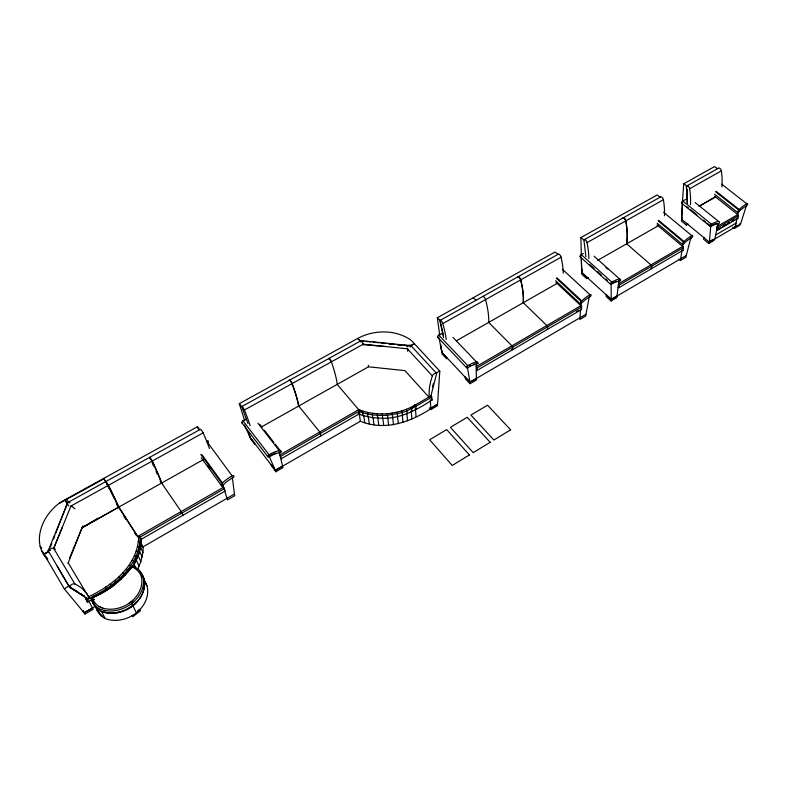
<?xml version="1.0" encoding="UTF-8"?>
<svg xmlns="http://www.w3.org/2000/svg" width="787" height="787" viewBox="0 0 787 787"><rect width="100%" height="100%" fill="white"/><g stroke="black" fill="none" stroke-linecap="round" stroke-linejoin="round"><path stroke-width="1.18" d="M337.19 384.381L358.695 409.683L358.862 411.385C367.932 414.798 377.75 415.93 387.391 415.211C396.963 413.746 408.305 412.752 415.074 405.108C405.157 410.824 393.736 413.746 382.315 413.893L382.649 418.33C400.898 418.664 417.376 409.594 432.201 399.944L431.187 395.713L429.397 397.681L404.951 370.638L368.503 366.791L261.363 426.997M511.963 349.33L512.121 349.458A1.741 0.689 59.7 0 0 512.711 349.664L512.74 347.097A1.8 0.708 59.7 0 0 511.934 345.818L488.678 322.404M358.813 414.11L358.862 411.385L360.141 410.175L362.63 412.683L363.033 415.575L372.625 417.681L382.649 418.33M721.709 184.197L746.774 203.784A1.525 0.669 -50 0 1 747.63 204.236A1.525 0.669 -50 0 1 746.312 205.938L740.626 223.852L709.392 242.16L681.562 219.268L682.349 203.085M717.616 168.654L714.448 166.628L683.746 183.814L682.408 201.895M681.68 219.199L682.516 202.505M244.511 425.029L250.03 437.277L275.342 470.38L360.367 421.242C387.293 432.329 415.556 420.12 437.572 404.105L439.785 371.11L411.158 340.24C395.654 329.399 374.11 329.566 357.731 338.41L239.287 403.672L244.737 420.72M137.784 568.971L140.834 561.692L142.909 552.513L143.234 547.988L140.43 541.426M132.462 566.876L138.738 553.891L141.178 540.551M132.521 566.866A63.019 49.099 -26.7 0 0 140.922 544.417L141.257 539.469L140.283 537.177L138.61 537.255L138.561 537.934L116.378 502.952M87.937 595.818L88.528 596.802C112.502 585.449 138.178 565.459 138.669 536.449L137.646 536.547L117.873 506.139M138.787 537.659L138.669 536.449M581.996 269.607L581.77 274.201L586.6 278.608L588.509 277.506M580.619 309.173L579.832 319.483L585.735 316.02L585.882 314.308M581.121 307.264L581.042 303.693M476.283 370.018A1.771 0.639 59.7 0 0 477.079 370.441L581.485 309.527L581.691 306.93A1.761 0.797 59.7 0 0 580.895 305.69L556.193 282.602M586.6 278.608L586.738 276.886L581.78 272.548L611.263 299.434L686.294 255.47L690.976 237.389L691.458 237.802A1.544 0.708 -49 0 0 692.767 236.07A1.544 0.708 -49 0 0 691.822 235.657L663.461 212.185M709.392 242.16L710.769 226.135A18.603 8.313 -49.1 0 1 712.048 225.377M382.315 413.893L377.376 413.755L377.603 418.182M606.265 294.879L606.216 296.532L611.106 300.988L616.88 297.594L618.848 280.782A18.986 9.041 -47.1 0 0 618.267 280.851M611.106 300.988L611.283 299.267L617.175 295.971M721.876 186.893L721.886 186.844A65.596 37.461 62.5 0 0 721.364 170.868A2.518 1.495 61.3 0 0 719.957 168.457A2.518 1.495 61.3 0 0 718.128 168.369L686.412 186.165L687.346 203.056L686.412 186.165A2.548 1.446 61.2 0 1 688.202 186.293A2.548 1.446 61.2 0 1 689.619 188.742A66.315 36.123 62.3 0 1 690.445 204.718M618.129 287.294A1.682 0.817 59.6 0 0 619.015 287.629L619.31 285.012A1.741 0.846 59.6 0 0 618.513 283.792L682.673 246.449L683.165 243.409L683.657 243.813L682.526 244.472A3.286 1.505 -48.9 0 1 683.549 242.062L684.021 241.54A21.633 9.798 -48.7 0 1 691.822 235.657M224.206 489.376L222.701 484.507L222.928 485.49L221.668 486.002L201.187 457.729M149.599 457.483L152.107 461.123A77.215 8.618 60.6 0 1 161.532 483.1M681.876 217.281L681.394 220.95L686.382 225.052L688.172 224.029M678.689 259.071L680.381 260.507L682.093 250A1.643 0.885 59.5 0 0 683.027 250.286L683.46 247.639A1.702 0.925 59.5 0 0 682.673 246.449L657.214 225.092M686.382 225.052L686.549 223.37M275.273 444.252L281.136 451.787L280.162 452.751L279.267 452.092A20.915 11.362 -37.2 0 0 278.46 452.259M686.185 255.539L685.89 257.28L680.381 260.507M377.376 413.755L372.497 413.254L372.625 417.681M703.942 237.507L703.627 239.258L708.743 243.478L714.143 240.31L714.468 238.569M410.066 347.116L410.696 346.044M708.743 243.478L709.067 241.727L712.668 239.622M717.459 230.296L717.96 227.64A1.682 0.964 59.5 0 0 717.272 226.538L716.672 230.148A1.633 0.935 59.4 0 0 717.459 230.296L737.911 218.363L738.462 215.697A1.663 0.984 59.4 0 0 737.773 214.605L714.557 196.14M714.911 238.923L717.852 223.488A18.603 8.313 -49.1 0 0 716.809 223.597M410.657 345.808L414.375 343.712L410.657 345.808L404.538 345.286M360.357 341.991L360.869 340.584L410.509 345.69M732.727 227.079L734.409 228.427L734.773 226.676L736.888 225.426M372.497 413.254L367.736 412.408L367.745 416.805M432.496 386.958L433.401 383.436M406.918 346.929A2.804 1.554 -42.6 0 1 410.735 345.395L436.667 373.471L430.637 396.963L430.066 396.373M477.906 363.417L476.607 364.174A19.744 10.044 -43.3 0 0 467.822 367.677A1.633 0.836 -43.5 0 1 466.475 367.421A1.633 0.836 -43.5 0 1 467.763 365.63A22.862 11.638 -43.2 0 1 476.558 361.99L477.07 361.941A3.463 1.781 -43.7 0 1 477.906 363.417L453.046 337.446M362.63 412.683L363.122 411.207L367.736 412.408M562.38 269.272L589.994 294.732A1.574 0.767 -46.8 0 1 591.116 295.076A1.574 0.767 -46.8 0 1 589.817 296.827A19.095 9.208 -46.5 0 0 581.593 303.143L580.472 304.008L555.602 280.713M50.447 547.054L51.765 543.62M53.526 539.036L54.844 535.603M55.72 533.32L67.141 503.572L65.075 500.227L67.348 503.887M67.997 563.413L82.881 525.795M95.473 606.216L84.15 612.857L64.347 588.902L44.013 554.264L48.381 551.382A3.305 1.83 -29.8 0 1 50.506 548.893A3.305 1.83 -29.8 0 1 53.703 548.391L62.419 526.975M53.546 548.765L71.076 505.707A44.102 19.626 19.2 0 1 74.854 508.825M67.2 504.27L48.037 551.038A2.607 1.112 18.4 0 1 50.594 550.379M69.472 558.426L74.913 545.135M75.365 544.053L82.025 527.782L203.479 459.529M746.312 205.938A18.495 8.057 -49.7 0 0 739.347 211.191L737.694 212.608L714.635 194.241M86.993 597.697L85.606 598.504L86.462 599.989C111.508 588.017 139.525 567.83 140.283 537.177L138.61 537.255M96.073 595.985L93.328 597.225L97.076 595.533A74.627 57.815 -26.6 0 0 128.999 570.782L131.459 567.614A1.062 0.846 -26.2 0 1 132.698 567.26L133.898 567.84A25.696 20.639 -27.7 0 1 140.293 574.116L141.148 575.936M130.209 569.276L131.35 567.781M221.59 485.923A3.758 2.066 -35.6 0 1 221.954 483.572L222.465 483.002A24.653 13.389 -35.9 0 1 232.135 475.879A1.761 0.964 -35.9 0 1 233.926 475.987A1.761 0.964 -35.9 0 1 232.706 477.807A21.298 11.559 -35.9 0 0 223.095 485.058M411.857 411.611L411.601 408.709L414.169 405.59M580.373 303.851A3.364 1.643 -46.6 0 1 581.278 301.441L581.76 300.909A22.105 10.664 -46.5 0 1 589.994 294.732M737.655 212.539L737.645 212.431A3.256 1.436 -49.9 0 1 738.727 210.021L739.2 209.509A21.416 9.336 -49.7 0 1 746.774 203.784M410.883 407.341L411.601 408.709L414.621 405.344L428.856 397.081M96.555 608.872A2.391 1.918 -29.6 0 0 96.624 609.118L97.037 610.25A26.709 21.574 -28.3 0 0 103.215 617.421L105.212 618.552A29.099 23.472 -28.2 0 0 136.397 612.857L138.522 610.987A29.109 23.472 -28.2 0 0 146.923 585.735L142.781 576.517A26.915 21.662 -27.9 0 0 140.971 573.969M131.606 602.862L130.819 602.006L132.924 600.176A28.165 22.587 -27.8 0 0 141.621 578.042L141.139 575.917M133.593 601.907L134.144 601.425A29.758 23.866 -27.8 0 0 142.791 575.74L141.857 573.762A27.289 21.928 -27.8 0 0 135.049 567.073L133.879 566.512A2.627 2.115 -26.2 0 0 130.327 567.545L127.996 570.545A73.122 56.654 -26.6 0 1 113.977 584.17A72.984 56.546 -26.6 0 1 96.762 594.736L93.033 596.408A2.695 2.154 -29.1 0 0 91.282 599.507L91.705 600.668A27.319 21.947 -27.9 0 0 98.001 607.967L100.057 609.128A29.739 23.856 -27.8 0 0 131.95 603.334L133.583 601.917L133.003 601.248M139.555 571.913A27.211 21.888 -27.9 0 1 142.86 576.015L143.795 577.992A29.67 23.826 -27.9 0 1 135.187 603.639L134.361 604.052L134.921 603.56A29.08 23.354 -27.9 0 0 136.24 602.252M134.607 604.337L133.023 605.724A29.365 23.59 -27.9 0 1 101.533 611.46L99.152 610.171A27.25 21.908 -28 0 1 92.866 602.881L92.443 601.721A2.686 2.145 -29.2 0 1 92.502 600.265M414.08 405.954L415.054 405.128L415.87 406.436L416.116 409.348M199.829 429.741L197.458 426.721L62.468 501.142C43.718 512.298 29.965 541.23 47.377 559.252M137.764 610.82L139.633 609.335L140.312 610.781L132.826 616.733L132.127 615.286M144.464 583.059A29.375 23.59 -27.9 0 1 135.167 603.855L133.023 605.518L130.937 601.927L128.645 603.58A28.165 22.587 -27.7 0 1 103.008 608.233L98.877 606.413A25.745 20.669 -27.9 0 1 92.945 599.556L92.522 598.376A1.092 0.876 -29.1 0 1 93.132 597.284L97.067 595.513A74.627 57.805 -26.6 0 0 114.656 584.751L113.987 584.161M129.265 603.137L130.878 601.976M128.025 608.548A29.06 23.344 -27.9 0 0 132.777 605.419L132.983 605.518M64.347 588.902L68.784 585.941L71.784 587.919M140.253 539.892L141.168 539.341M97.893 518.22L82.114 527.733L118.67 507.192M414.542 405.443L415.054 405.128L413.185 407.066M429.368 407.853L430.902 409.565L437.444 405.718L437.336 404.075M83.156 610.771L85.026 614.067L93.132 609.295L88.587 600.658M476.371 378.321L469.996 382.049L470.046 383.712L476.41 379.983L476.145 363.692M439.107 338.331L441.891 352.389L469.967 382.236L586 314.239L589.345 296.394L589.817 296.827M734.409 228.427L739.701 225.318L740.075 223.567L740.518 223.921M576.527 311.563L578.583 310.353M723.745 225.918L725.85 224.708M727.906 223.508L729.962 222.308M731.93 221.147L734.074 219.907M736.13 218.707L737.035 218.186L735.215 227.03L734.773 226.676M716.672 230.148L720.764 227.768M722.81 226.577L725.88 224.787M727.916 223.587L729.962 222.396M732.008 221.206L734.055 220.016M465.206 377.18L470.095 382.157M619.015 287.629L683.027 250.286M432.004 397.022L411.601 408.709M92.089 599.576L87.623 602.183L87.18 601.475M715.658 235.008L736.022 223.105M580.895 305.69L476.214 366.614A1.82 0.659 59.8 0 1 477.03 367.913L477.079 370.441M477.03 367.913L581.691 306.93M619.31 285.012L683.46 247.639M717.96 227.64L738.462 215.697M275.794 471.767L282.887 467.655L282.513 466.071L275.401 470.173L275.794 471.767L271.053 464.763M138.581 537.944L224.384 488.648L222.111 485.264M280.762 456.263L359.521 411.011A1.869 0.502 60.1 0 0 358.695 409.683L279.926 454.886L281.333 458.683L359.875 413.5M140.627 539.646L225.121 491.029L224.384 488.648M699.151 206.253L715.442 196.917L699.24 206.155M446.485 357.278L441.891 352.389L441.3 348.228L441.891 352.389M137.725 536.498L223.547 487.242L223.675 489.052M456.381 340.801L557.137 283.399M597.53 260.389L658.188 225.83M254.171 442.697L250.03 437.277L248.731 433.224L249.066 433.627M48.715 551.608L43.423 554.589L48.715 551.608L69.443 587.053L87.849 599.182M118.286 506.808L117.42 505.087M160.322 481.014L160.961 481.949L160.223 481.034M446.249 339.551A71.745 24.505 61.3 0 0 442.786 323.614L485.412 299.68M488.737 322.365A70.781 26.679 61.5 0 0 485.549 299.611L520.62 279.916A2.695 1.141 60.9 0 0 519.115 277.329A2.695 1.141 60.9 0 0 517.571 277.004M523.335 302.651A69.984 28.411 61.6 0 0 520.748 279.847L561.101 257.182A2.656 1.22 61 0 0 559.626 254.634A2.656 1.22 61 0 0 558.022 254.358L555.051 252.027L437.306 317.8L439.766 335.252M588.863 258.628A68.479 31.559 61.9 0 0 586.994 242.642L663.392 199.75A2.568 1.407 61.3 0 0 661.965 197.281A2.568 1.407 61.3 0 0 660.214 197.134L657.115 195.009L580.885 237.595L581.337 255.303M689.619 188.742L721.364 170.868M443.612 337.721L439.835 320.535L558.022 254.358M660.214 197.134L583.885 239.878L580.885 237.595M337.259 384.341A73.23 18.898 61.2 0 0 331.357 361.853L363.191 344.224L363.348 344.706L363.191 344.224A2.794 0.836 60.9 0 0 361.636 341.538A2.794 0.836 60.9 0 0 360.377 341.076L241.737 406.594L239.287 403.672M70.919 506.08L108.252 485.412L103.884 478.83L59.399 503.346M118.748 507.143A78.188 5.942 60.4 0 0 108.419 485.313L152.107 461.123M161.689 483.011A77.215 8.627 60.6 0 0 152.275 461.034L203.135 432.87L202.367 431.394L200.577 429.23L66.895 503.05L68.754 505.992M250.168 425.777A75.168 14.048 60.9 0 0 244.383 410.017L291.967 383.672A2.863 0.679 60.7 0 0 290.383 380.928A2.863 0.679 60.7 0 0 289.252 380.357M298.765 405.984A74.106 16.743 61.1 0 0 292.115 383.584L331.219 361.931A2.823 0.767 60.8 0 0 329.645 359.226A2.823 0.767 60.8 0 0 328.445 358.705M436.106 372.861L439.785 371.11M279.68 452.623A20.924 11.352 -37.2 0 0 269.548 456.716A1.731 0.954 -37.2 0 1 267.826 456.578A1.731 0.954 -37.2 0 1 269.056 454.758A24.23 13.153 -37.2 0 1 279.178 450.538L279.808 450.449A3.66 2.017 -37.5 0 1 281.136 451.787M619.32 281.215A18.986 9.041 -47 0 0 611.568 284.196A1.564 0.757 -47.4 0 1 610.486 283.832A1.564 0.757 -47.4 0 1 611.784 282.09A21.987 10.467 -47 0 1 619.566 278.962L619.999 278.952A3.335 1.594 -47.5 0 1 620.5 280.526L619.595 281.412L618.848 280.782M718.187 223.852L718.177 223.754A18.603 8.313 -49.1 0 0 711.094 226.4A1.535 0.689 -49.4 0 1 710.179 225.967A1.535 0.689 -49.4 0 1 711.487 224.256A21.544 9.621 -49.1 0 1 718.61 221.462L718.984 221.481A3.266 1.466 -49.5 0 1 719.279 223.105L718.511 223.941L717.852 223.488M141.237 539.803L140.42 539.872L141.257 539.469L140.096 536.901M321.057 435.811L319.876 432.102L298.686 406.023M114.036 584.18L114.538 584.534M381.292 343.289L383.741 343.496M388.63 343.919L393.53 344.342M397.199 344.657L402.088 345.07M363.85 341.224L360.967 340.594M366.191 341.469L370.874 341.952M373.215 342.188L379.068 342.788M381.41 343.034L386.092 343.516M389.604 343.88L394.297 344.362M396.648 344.598L401.331 345.08M403.682 345.326L408.187 345.788M362.945 344.204L407.794 348.838A38.868 5.902 -84.2 0 0 407.705 351.297M363.289 344.637L385.237 346.506M138.266 541.82L139.919 542.145L140.893 544.427M281.303 458.683L280.772 458.231M182.879 515.318L181.266 511.658L161.61 483.051M137.45 546.434L139.073 546.876L140.066 549.149M103.008 608.233L98.887 606.433M358.695 409.683L363.122 411.207M136.141 551.057L137.745 551.618L138.738 553.891M363.033 415.575L358.036 413.667M134.37 555.661L135.935 556.33L136.928 558.593M132.127 560.196L133.642 560.983L134.646 563.246M55.405 549.277L53.703 548.391L74.844 583.934A95.807 48.656 -29 0 1 89.384 598.287L88.528 596.802M136.397 612.857L132.846 605.459M74.844 583.934A3.374 1.79 -30.7 0 0 71.627 584.525A3.374 1.79 -30.7 0 0 69.443 587.053L78.73 592.69M80.795 593.939L83.894 595.818M129.452 564.633L131.577 567.034M69.443 587.053L84.74 596.556L80.786 593.86M73.781 589.237L77.785 591.883M683.746 183.814L686.884 185.909M126.343 568.922L127.71 569.936M716.14 191.33L739.2 209.509M715.668 191.831L738.727 210.021M738.727 211.801L737.773 214.605L717.183 226.469M695.128 202.544L718.61 221.462M682.486 203.154A1.505 0.718 -49.8 0 1 681.542 202.712A1.505 0.718 -49.8 0 1 682.821 201.01L711.487 224.256M686.707 206.588L688.556 208.093M690.406 209.598L696.889 214.851M703.362 220.114L705.211 221.619M707.06 223.124L709.844 225.377M681.749 203.282L710.366 226.538M658.591 220.301L684.021 241.54M658.119 220.803L683.549 242.062M657.145 223.213L682.526 244.472M657.155 225.131L658.07 225.899M132.364 600.658L132.993 601.258M122.831 573.034L124.808 575.641M626.629 243.813L650.957 264.904A1.722 0.885 59.6 0 1 651.744 266.114L651.38 268.751A1.663 0.856 59.5 0 1 651.036 268.751M473.135 297.781L475.997 300.29M594.087 256.178L619.566 278.962M605.97 267.521L607.78 269.144M580.324 256.906A1.535 0.777 -47.7 0 1 580.147 255.903A1.535 0.777 -47.7 0 1 581.288 254.624L611.784 282.09M589.679 264.452L594.136 268.475M597.707 271.692L601.278 274.919M605.734 278.942L607.525 280.546M611.568 284.196L611.086 283.763L611.263 299.434M580.147 256.798L610.584 284.274M606.393 294.81L611.381 299.365M437.306 317.8L440.11 320.388L443.386 335.282M556.921 277.791L581.76 300.909M556.448 278.313L581.278 301.441M556.124 282.641L557.009 283.468M360.377 341.076L357.731 338.41L360.495 341.509M118.945 576.93L120.834 579.635M438.88 337.151A1.594 0.866 -43.5 0 1 437.513 336.856A1.594 0.866 -43.5 0 1 438.762 335.095L467.763 365.63M467.822 367.677L467.37 367.195L469.967 382.236M437.72 337.279L466.671 367.824M470.046 383.712L465.392 378.763L465.343 377.101M132.285 604.928L132.806 605.41M407.381 348.789L432.358 375.96A74.765 38.042 -44 0 0 429.397 397.681M96.801 609.423L99.014 611.833M102.704 616.496L97.558 610.869L92.886 601.976A2.41 1.928 -29.2 0 1 92.827 601.73M437.572 404.105L430.882 408.03M431.414 399.078L432.201 399.944M43.806 553.389L41.475 550.605L43.738 553.448M114.705 580.58L115.797 581.888M41.642 548.205L40.137 546.375L41.622 548.323M131.704 602.97L132.993 605.537A29.65 23.817 -27.9 0 1 101.198 611.322M44.013 554.264L47.859 558.977M259.887 424.459L262.081 427.282M264.284 430.115L273.807 442.363M257.91 423.15L279.178 450.538M282.513 466.071L279.267 452.092M246.331 419.077A23.718 13.536 -36.8 0 0 242.976 420.819L269.056 454.758M269.548 456.716L269.134 456.185L275.342 470.38M241.914 422.845L267.944 456.804M271.2 464.674L275.489 470.292M232.135 475.879L206.568 441.094A1.722 0.994 -35.4 0 1 208.132 440.936A1.722 0.994 -35.4 0 1 208.142 442.186M232.706 477.807L232.303 477.266L234.457 494.01L142.339 547.25L141.247 544.702M202.013 454.807L222.465 483.002M200.813 454.404L221.954 483.572M207.778 465.471L209.922 468.442M118.768 507.645L118.139 506.169A79.94 6.06 60.4 0 0 108.252 485.412M110.17 583.944L111.872 586.817M103.618 478.417L105.812 481.664M123.943 516.331L125.91 519.361M134.459 532.514L136.426 535.553M68.43 502.313L66.315 498.968L66.58 499.391M68.213 562.862L87.446 595.002M83.747 589.738L85.006 591.844M92.453 607.987L84.248 612.62L85.026 614.067M82.94 610.801L84.15 612.857M57.225 566.178L68.784 585.941M105.389 586.964L107.002 589.906L106.245 588.44M85.694 598.454L87.623 602.183L85.606 598.504M108.419 485.313L105.979 481.575M101.533 611.46L105.212 618.552M152.275 461.034L149.776 457.286L150.72 459.539M106.491 482.647L114.292 498.673M106.845 483.808L109.452 489.15M116.21 503.041L117.253 505.175M146.923 585.735L146.018 583.797A26.669 21.554 -28.2 0 0 144.218 581.268M152.157 462.766L153.603 465.983M156.003 471.354L157.439 474.571M134.006 564.309L135.453 567.545M135.748 558.711L139.102 566.266M137.991 555.199L140.834 561.692M139.279 550.585L142.113 557.098M140.568 547.073L142.909 552.513M406.456 409.27L407.341 413.588M248.003 423.603L241.737 406.594A2.902 0.571 60.6 0 1 242.78 407.233A2.902 0.571 60.6 0 1 244.383 410.017M92.581 598.533L92.955 599.566M92.886 601.976L93.309 603.117A26.955 21.682 -28 0 0 99.526 610.318M197.458 426.721L198.275 428.974M401.842 410.873L402.619 415.241M224.531 490.439L227.453 499.902L234.762 495.672L234.3 494.098M250.177 437.198L250.6 438.802L254.742 444.222L254.319 442.619M249.302 434.532L250.03 437.277M397.081 412.152L397.75 416.549M682.673 246.449L682.929 247.954M392.211 413.086L393.48 424.646M359.177 413.008L360.367 421.242M440.809 344.736L441.133 347.057M363.751 415.713L364.745 422.767M368.346 416.913L369.3 423.957M373.087 417.759L374.012 424.813M377.79 417.08L378.822 425.305M585.922 256.769L583.885 239.878A2.636 1.269 61.1 0 1 585.528 240.114A2.636 1.269 61.1 0 1 586.994 242.642M382.856 418.399L383.702 425.442M388.601 425.226L387.273 413.667M397.435 415.487L398.301 423.721M402.295 415.388L403.003 422.452M406.889 413.785L407.558 420.848M411.188 410.676L411.926 418.94M415.369 408.453L416.077 416.717M430.302 399.727L430.902 409.565M181.197 511.55L181.305 513.39M687.081 189.519L687.415 195.56M442.019 352.31L442.117 353.993L446.711 358.882L446.623 357.2M581.14 256.749L581.78 272.548L581.396 257.664M291.967 383.672A74.106 16.734 61.1 0 1 298.617 406.062M432.358 375.96A2.863 1.505 -42.6 0 1 434.444 373.618A2.863 1.505 -42.6 0 1 436.667 373.471M242.75 423.072A1.692 0.974 -36.8 0 1 241.776 422.334A1.692 0.974 -36.8 0 1 242.976 420.819M289.4 380.269A2.863 0.679 60.7 0 1 290.531 380.839A2.863 0.679 60.7 0 1 292.115 383.584M328.592 358.626A2.823 0.767 60.8 0 1 329.792 359.138A2.823 0.767 60.8 0 1 331.357 361.853M368.326 365.207A72.522 20.61 61.4 0 1 368.503 366.791M269.98 455.673A20.915 11.362 -37.2 0 1 270.836 455.201M271.682 454.748A20.915 11.362 -37.2 0 1 272.548 454.325M273.404 453.942A20.915 11.362 -37.2 0 1 274.26 453.578M275.116 453.253A20.915 11.362 -37.2 0 1 275.962 452.948M512.711 349.654A1.751 0.689 59.7 0 1 512.042 349.398M547.26 329.36A1.731 0.738 59.7 0 0 547.506 329.36L547.624 326.782A1.781 0.757 59.7 0 0 546.817 325.523L523.266 302.69A69.984 28.411 61.6 0 0 520.62 279.916M482.549 296.62A2.725 1.072 60.8 0 1 484.035 296.984A2.725 1.072 60.8 0 1 485.549 299.611M439.835 320.535A2.764 0.984 60.8 0 1 441.251 320.958A2.764 0.984 60.8 0 1 442.786 323.614M469.642 365.906A19.734 10.054 -43.3 0 1 470.4 365.532M473.361 364.351A19.734 10.054 -43.3 0 1 474.787 363.958M438.762 335.095A22.39 12.031 -43.3 0 1 441.743 333.521M561.101 257.182A69.069 30.349 61.8 0 1 563.246 273.168M517.708 276.935A2.695 1.141 60.9 0 1 519.243 277.26A2.695 1.141 60.9 0 1 520.748 279.847M581.485 309.527A1.702 0.767 59.6 0 1 581.17 309.517M626.57 243.842A67.603 33.32 62.1 0 0 625.704 220.911A2.597 1.338 61.2 0 0 624.258 218.412A2.597 1.338 61.2 0 0 622.556 218.225M581.288 254.624A21.564 10.841 -47.4 0 1 583.324 253.532M611.774 283.35A18.986 9.041 -47.1 0 1 612.463 282.956M613.152 282.592A18.986 9.041 -47.1 0 1 613.83 282.267M615.159 281.697A18.986 9.041 -47.1 0 1 616.447 281.264M622.684 218.156A2.597 1.338 61.2 0 1 624.376 218.343A2.597 1.338 61.2 0 1 625.832 220.842A67.603 33.329 62.1 0 1 626.688 243.773M663.392 199.75A66.747 34.992 62.3 0 1 664.474 215.727M683.657 243.813A18.681 8.47 -48.7 0 1 691.458 237.802M738.511 211.005A14.894 6.512 -49.7 0 1 739.741 209.716M712.688 225.043A18.603 8.313 -49.1 0 1 713.307 224.738M713.927 224.462A18.603 8.313 -49.1 0 1 715.698 223.842M682.821 201.01A21.17 9.956 -49.5 0 1 685.939 199.426M737.911 218.363A1.613 0.954 59.4 0 1 737.537 218.393M67.495 503.227A2.538 1.161 18.9 0 1 70.033 502.775M203.135 432.87A76.083 11.657 60.8 0 1 209.44 448.57M99.654 609.974A26.66 21.446 -28 0 1 93.505 602.852M127.179 609A29.06 23.344 -27.9 0 1 125.458 609.827M124.582 610.21A29.06 23.344 -27.9 0 1 122.811 610.899M121.906 611.214A29.06 23.344 -27.9 0 1 120.096 611.755M119.181 611.981A29.06 23.344 -27.9 0 1 109.157 612.807M106.54 612.463A29.06 23.344 -27.9 0 1 104.022 611.893M93.427 599.91A2.41 1.928 -29.2 0 1 94.174 599.33M93.043 599.419A2.686 2.145 -29.2 0 1 93.299 599.182M131.468 567.634A1.062 0.846 -26.2 0 1 132.708 567.279M93.397 600.127A2.125 1.692 -29.2 0 1 93.978 599.556M143.696 578.465A29.375 23.59 -27.9 0 1 144.208 580.727M469.406 454.965L452.23 465.451L429.623 439.756L446.652 429.584L469.406 454.965M490.163 442.314L473.213 452.643L450.42 427.331L467.222 417.297L490.163 442.314M510.625 429.82L493.911 440.022L470.941 415.083L487.517 405.187L510.625 429.82"/></g></svg>
